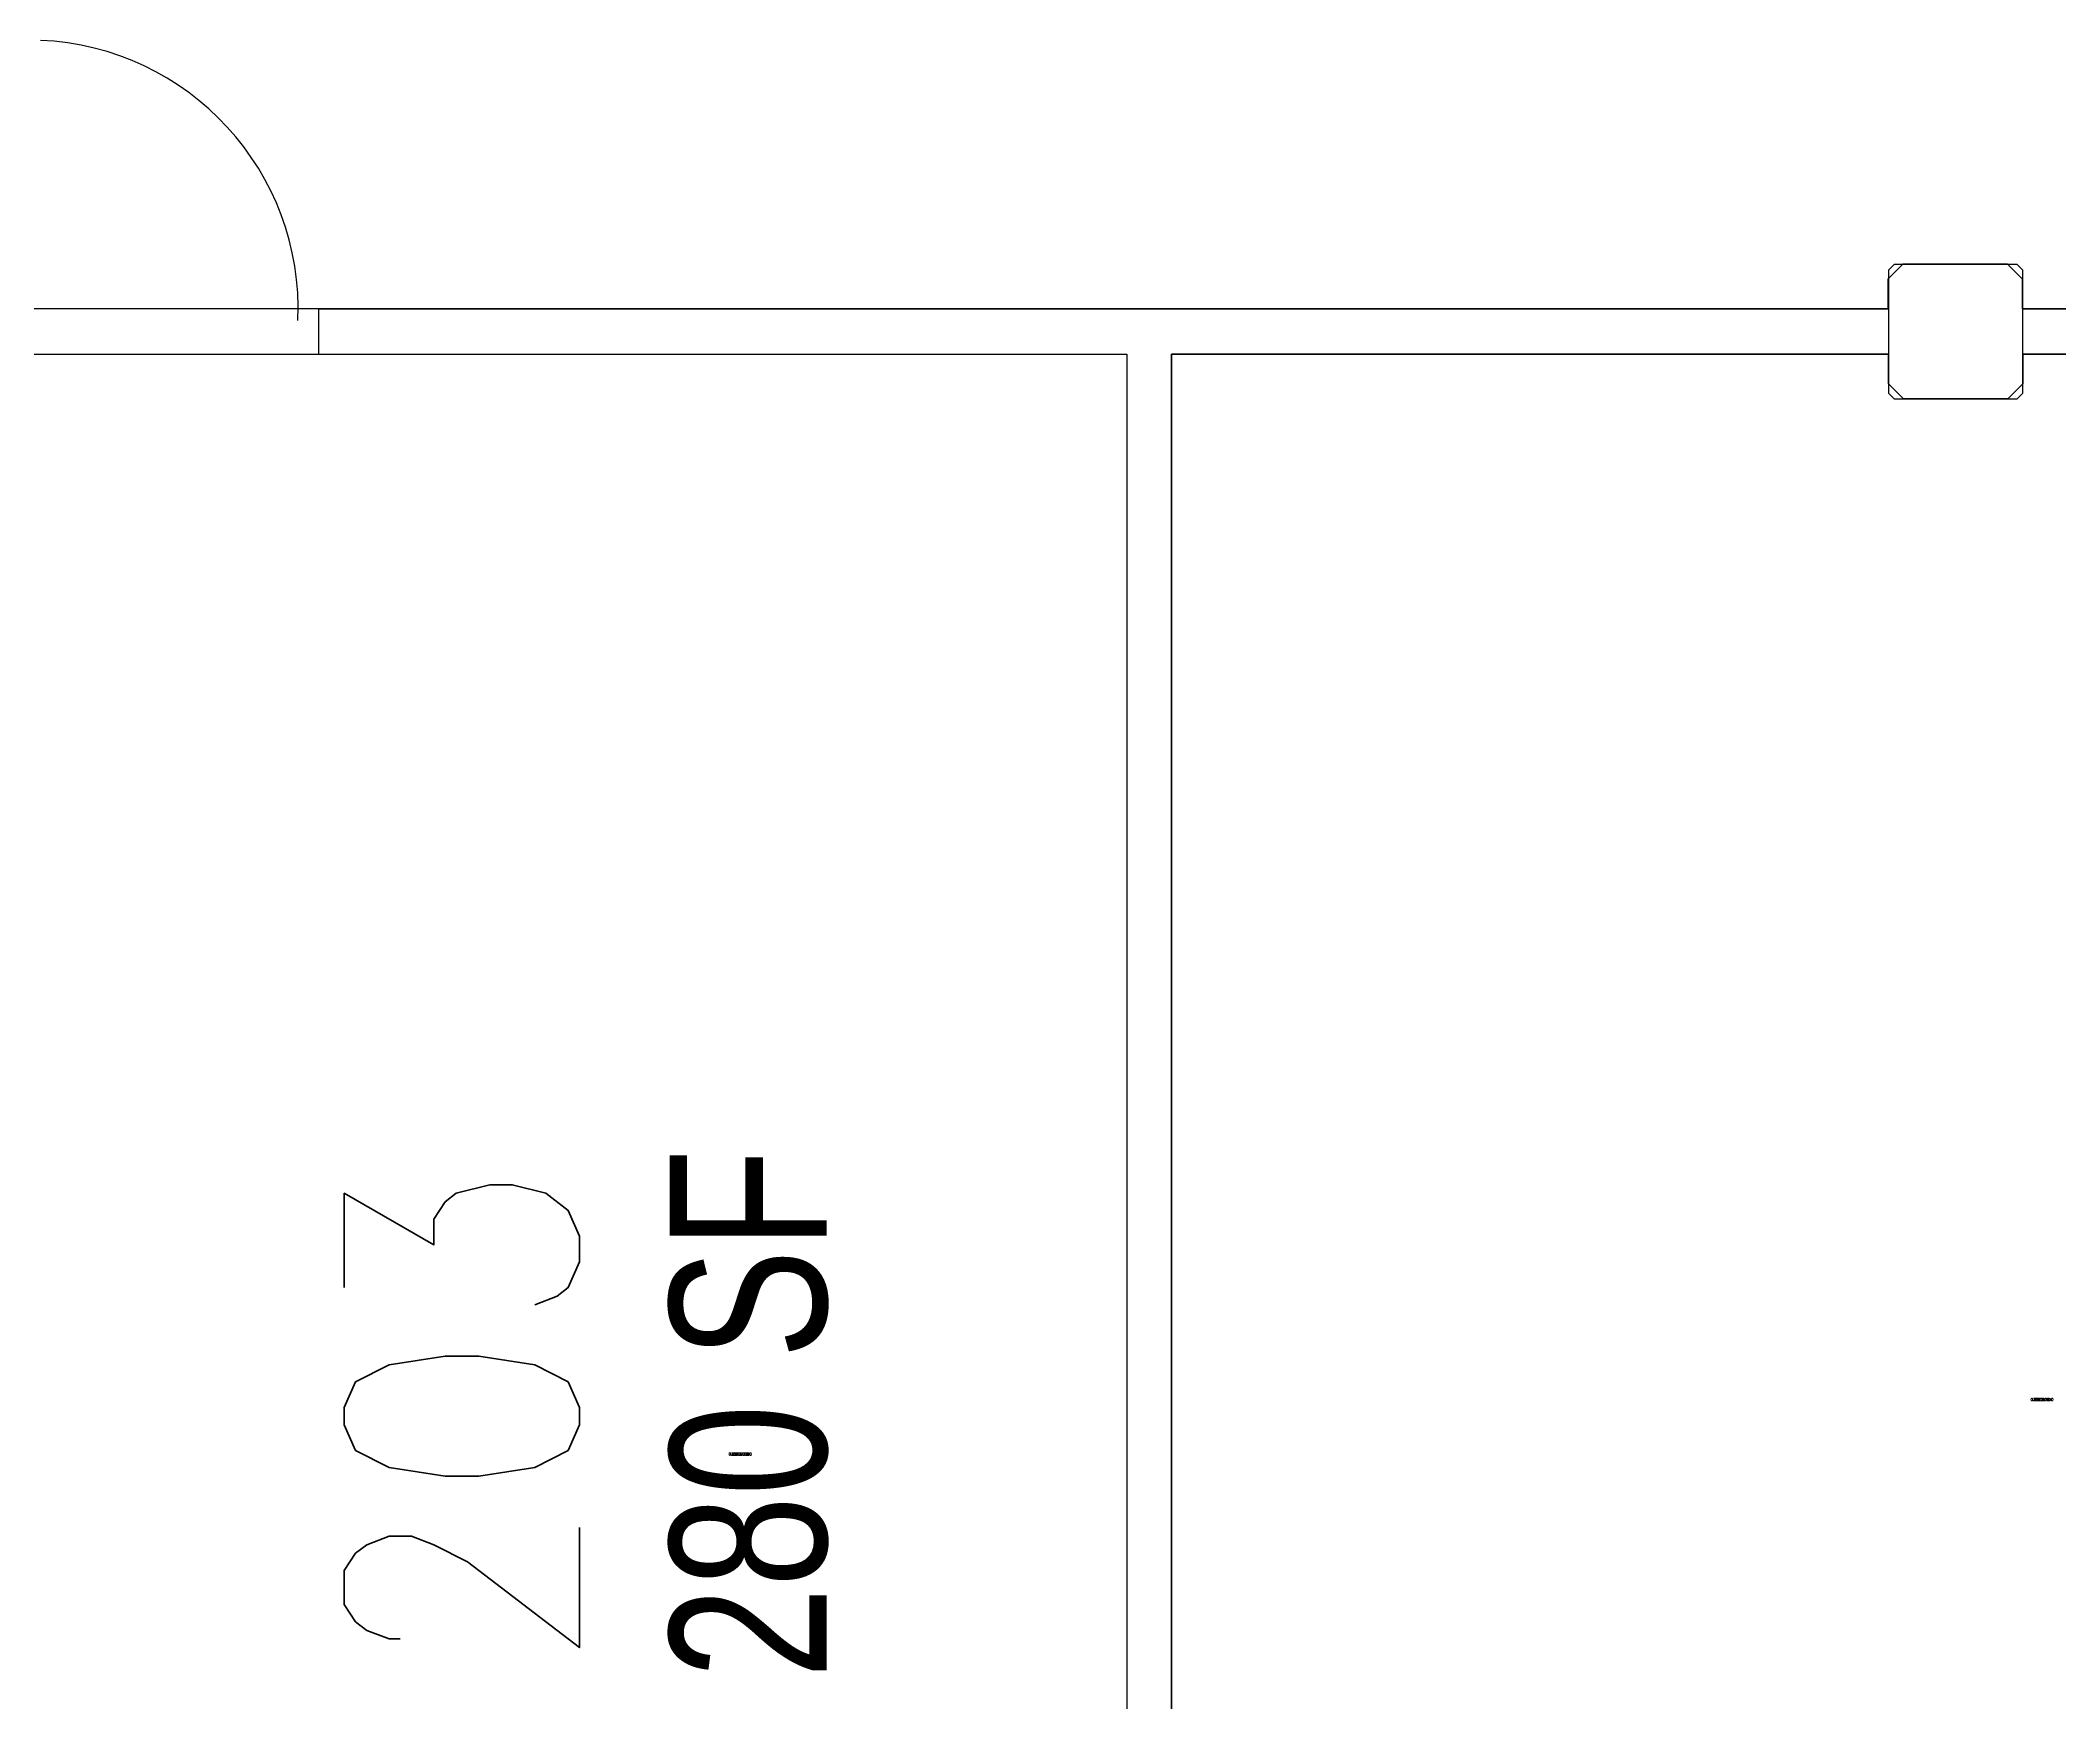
# Model space of a CAD drawing. Header units: inches. Extents: x -234 to 3525, y 0 to 2715.
# Drawn here: x 1633.5 to 1903.9, y 356.4 to 579 of the extents above; entities that cross this region are included whole.
import ezdxf
from ezdxf.enums import TextEntityAlignment as Align

# ---------------------------------------------------------------- set-up
doc = ezdxf.new("R2010")
doc.units = ezdxf.units.IN
doc.header["$LTSCALE"] = 10
doc.header["$MEASUREMENT"] = 0
for name, color, linetype in [('A-DOOR', 2, 'CONTINUOUS'), ('A-IDEN-RNUM', 7, 'CONTINUOUS'), ('A-IDEN-SNUM', 4, 'CONTINUOUS'), ('A-IDEN-VNUM', 4, 'CONTINUOUS'), ('A-WALL', 5, 'CONTINUOUS'), ('AREA-ASSIGN', 7, 'CONTINUOUS'), ('AREA-TEXT', 3, 'CONTINUOUS')]:
    doc.layers.add(name, color=color, linetype=linetype)
doc.styles.add('AREA', font='arial.ttf', dxfattribs={"width": 0.75, "height": 21})
doc.styles.add('ROOMSNUMBER', font='TXT.SHX', dxfattribs={"height": 0.03})
doc.styles.add('ROOMVNUMBER', font='simplex.shx', dxfattribs={"width": 0.85})

msp = doc.modelspace()

# ---------------------------------------------------------------- linework, layer by layer
at = {"layer": 'A-DOOR'}
msp.add_arc((1632, 543), 36.03, 357.6141, 87.6141, dxfattribs=at)
at = {"layer": 'A-WALL'}
for p, q in [((1881.75, 549), (1881, 548.25)), ((1898.25, 549), (1881.75, 549)), ((1899, 548.25), (1898.25, 549)), ((1881, 548.25), (1881, 543)), ((1899, 543), (1899, 548.25)), ((1881, 543), (1670.75, 543)), ((1670.75, 543), (1670.75, 537)), ((1881, 543), (1881, 537)), ((1899, 537), (1899, 543)), ((1953.75, 543), (1899, 543)), ((1670.75, 537), (1779, 537)), ((1779, 537), (1779, 270)), ((1785, 270), (1785, 537)), ((1785, 537), (1881, 537)), ((1881, 537), (1881, 531.75)), ((1899, 531.75), (1899, 537)), ((1899, 537), (1953.75, 537)), ((1881, 531.75), (1881.75, 531)), ((1881.75, 531), (1898.25, 531)), ((1898.25, 531), (1899, 531.75))]:
    msp.add_line(p, q, dxfattribs=at)
at = {"layer": 'AREA-ASSIGN'}
msp.add_lwpolyline([(2150.93, 543.04), (1898.93, 543.04), (1898.93, 547.04), (1896.93, 549.04), (1882.93, 549.04), (1880.93, 547.04), (1880.93, 543.04), (1628.93, 543.04), (1628.93, 549.04), (1610.93, 549.04), (1610.93, 543.04), (1358.93, 543.04)], dxfattribs=at)
for points in [[(1629, 278.25), (1628, 279), (1628, 305), (1628, 345), (1628, 531), (1629, 531.75), (1629, 537), (1630.75, 537), (1667, 537), (1668, 537), (1779, 537), (1779, 270), (1629, 270)], [(2157, 531), (2153, 531), (2151, 533), (2151, 537), (1899, 537), (1899, 533), (1897, 531), (1883, 531), (1881, 533), (1881, 537), (1785, 537), (1785, 270), (1881, 270), (1881, 279), (1893, 279), (1893, 297), (1899, 297), (1899, 300), (2157, 300)]]:
    msp.add_lwpolyline(points, close=True, dxfattribs=at)

# ---------------------------------------------------------------- texts
at = {"layer": 'A-IDEN-RNUM', "style": 'ROOMSNUMBER'}
for s, p in [('0202-A0', (1901.57, 397)), ('0203-00', (1727.22, 389.7))]:
    msp.add_text(s, height=0.36, rotation=360, dxfattribs=at).set_placement(p, align=Align.MIDDLE_CENTER)
at = {"layer": 'A-IDEN-SNUM', "style": 'ROOMSNUMBER'}
for s, p in [('03500202A0', (1901.57, 397)), ('0350020300', (1727.22, 389.7))]:
    msp.add_text(s, height=0.36, rotation=360, dxfattribs=at).set_placement(p, align=Align.MIDDLE_CENTER)
at = {"layer": 'A-IDEN-VNUM', "style": 'ROOMVNUMBER', "width": 0.85}
msp.add_text('203', height=31.5, rotation=90, dxfattribs=at).set_placement((1689.95, 394.78), align=Align.MIDDLE_CENTER)
at = {"layer": 'AREA-TEXT', "style": 'AREA', "width": 0.75}
msp.add_text('280 SF', height=21, rotation=90, dxfattribs=at).set_placement((1728.28, 395.1), align=Align.MIDDLE_CENTER)

doc.saveas('drawing.dxf')
